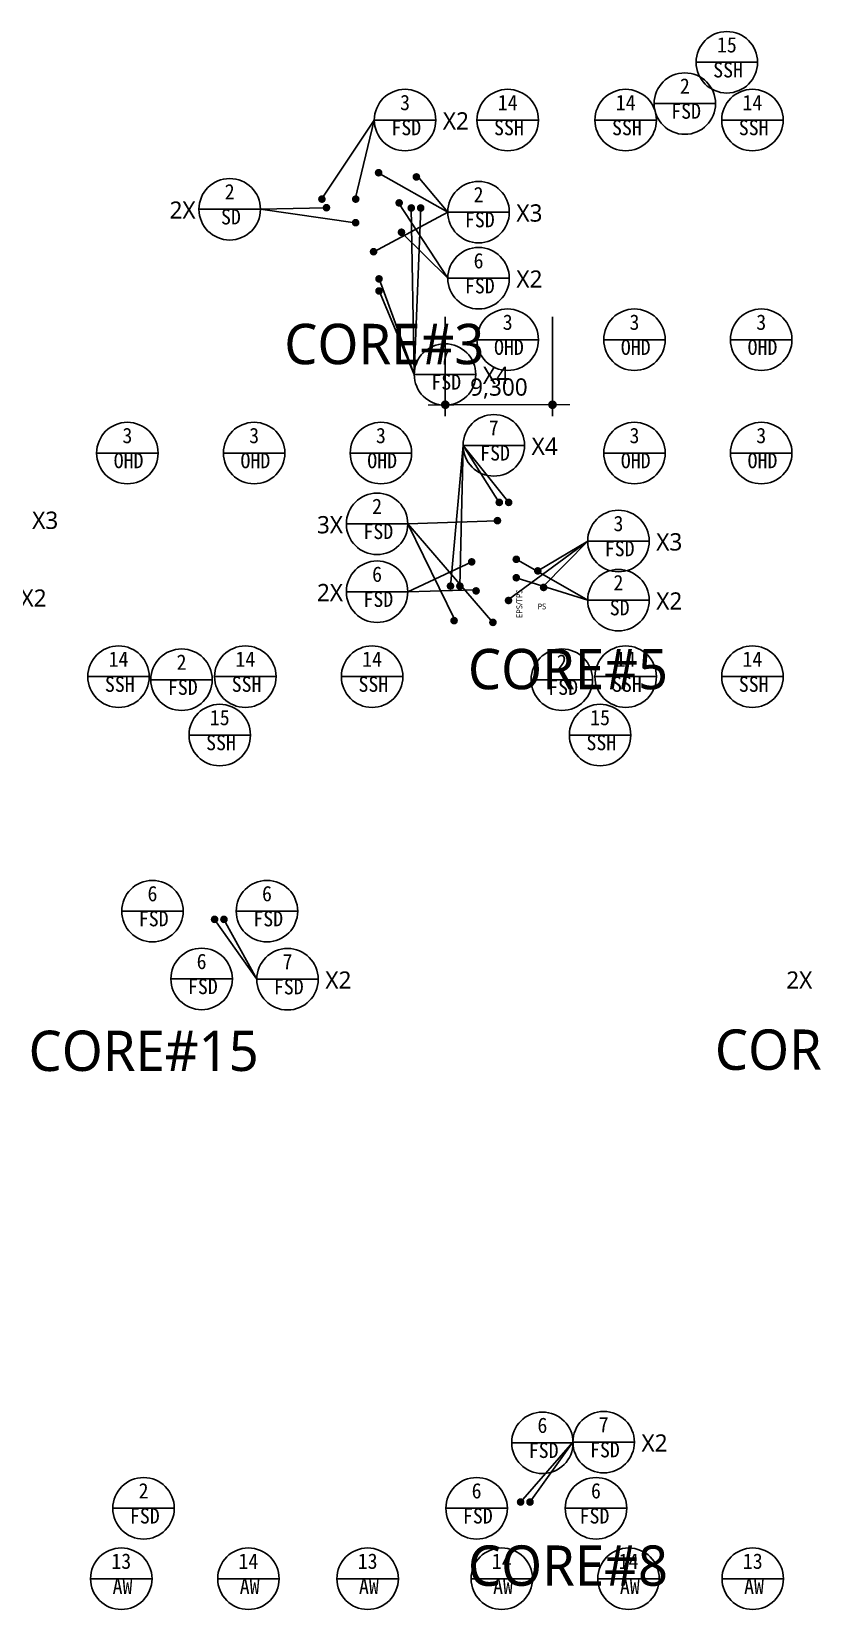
# Model space of a CAD drawing. Header units: millimetres. Extents: x 3479419 to 5579419, y 522746 to 3162891.
# Drawn here: x 4046062 to 4114080, y 2329275 to 2466144 of the extents above; entities that cross this region are included whole.
import ezdxf
from ezdxf.enums import TextEntityAlignment as Align

# ---------------------------------------------------------------- set-up
doc = ezdxf.new("R2010")
doc.units = ezdxf.units.MM
doc.layers.get('Defpoints').update_dxf_attribs({"color": 140})
for name, color, linetype, lineweight in [('A-MKXX-SYMB', 7, 'Continuous', 25), ('A-XXXX-SYMB', 7, 'Continuous', 25), ('A-XXXX-TXT2', 3, 'Continuous', 25)]:
    doc.layers.add(name, color=color, linetype=linetype, lineweight=lineweight)
doc.layers.add('A-XXXX-NPLT', color=144, linetype='Continuous', lineweight=15, plot=False)
doc.layers.add('AA-SYMB', color=1, linetype='Continuous')
doc.styles.add('HY울릉도L', font='')
doc.styles.add('돋움', font='')
doc.styles.add('돋음', font='')
doc.styles.add('맑은 고딕', font='malgun.ttf')
doc.styles.add('맑은고딕', font='malgun.ttf')
doc.styles.get('HY울릉도L').set_extended_font_data('HYwulM')
doc.styles.get('돋움').set_extended_font_data('DotumChe')
doc.styles.get('돋음').set_extended_font_data('Dotum')
doc.dimstyles.new('CDIM', dxfattribs={"dimtxt": 3, "dimasz": 1.5, "dimexe": 2, "dimexo": 1, "dimgap": 1, "dimtad": 1, "dimdec": 0, "dimrnd": 0.5, "dimzin": 0, "dimdsep": 32, "dimlunit": 6, "dimtxsty": 'HY울릉도L', "dimblk1": '_CIDOT', "dimblk2": '_CIDOT', "dimsah": 1, "dimcen": 5.5, "dimclrd": 2, "dimclre": 2, "dimclrt": 7, "dimadec": 0, "dimazin": 0, "dimtfac": 1, "dimtdec": 0, "dimtix": 1, "dimtmove": 2, "dimatfit": 1, "dimldrblk": '_CIDOT', "dimfxl": 1, "dimtolj": 1, "dimtzin": 0, "dimlwd": -1, "dimarcsym": 0})

# ---------------------------------------------------------------- blocks, each defined once
blk = doc.blocks.new('A$C425F3A2A')
at = {"layer": 'Defpoints', "style": '맑은고딕'}
for s, p in [('CORE#3', (185932, 144972)), ('CORE#5', (201868, 116772)), ('CORE#15', (166357, 83662)), ('CORE#16', (225905, 83762)), ('CORE#8', (201868, 39007))]:
    blk.add_text(s, height=3500, dxfattribs=at).set_placement(p, align=Align.BOTTOM_RIGHT)
blk = doc.blocks.new('WINSYMBOL-flat-1')
at = {"layer": 'AA-SYMB', "color": 3}
blk.add_line((-1440, 0), (1440, 0), dxfattribs=at)
blk.add_circle((0, 0), 1440, dxfattribs=at)
at = {"layer": 'AA-SYMB', "style": '돋음'}
blk.add_attdef('0', text='', height=720, dxfattribs=at).set_placement((0, 246), align=Align.CENTER)
at = {"layer": 'AA-SYMB', "style": '돋음', "width": 0.95}
blk.add_attdef('FSD', text='', height=720, dxfattribs=at).set_placement((59, -927), align=Align.CENTER)
blk = doc.blocks.new('_CIDOT')
at = {"color": 0, "linetype": 'ByBlock'}
blk.add_line((2, 0), (-1, 0), dxfattribs=at)
at = {"color": 0, "linetype": 'ByBlock', "const_width": 0.5}
blk.add_lwpolyline([(-0.25, 0, 1), (0.25, 0, 1)], format="xyb", close=True, dxfattribs=at)
blk = doc.blocks.new('*D71')
at = {"layer": 'A-XXXX-NPLT', "lineweight": -2, "transparency": 16777216}
for p, q in [((4081962, 2441391), (4081962, 2432775)), ((4091262, 2441391), (4091262, 2432775))]:
    blk.add_line(p, q, dxfattribs=at)
at = {"layer": 'A-XXXX-NPLT', "transparency": 16777216}
blk.add_line((4090512, 2433775), (4082712, 2433775), dxfattribs=at)
at = {"layer": 'Defpoints', "color": 0, "transparency": 16777216}
for p in [(4081962, 2441891), (4091262, 2441891), (4081962, 2433775)]:
    blk.add_point(p, dxfattribs=at)
at = {"layer": 'A-XXXX-NPLT', "transparency": 16777216, "xscale": 750, "yscale": 750, "zscale": 750, "rotation": 180}
blk.add_blockref('_CIDOT', (4081962, 2433775), dxfattribs=at)
at = {"layer": 'A-XXXX-NPLT', "transparency": 16777216, "xscale": 750, "yscale": 750, "zscale": 750}
blk.add_blockref('_CIDOT', (4091262, 2433775), dxfattribs=at)
at = {"layer": 'A-XXXX-NPLT', "color": 3, "transparency": 16777216, "insert": (4086612, 2435176), "char_height": 1500, "attachment_point": 5, "style": '맑은고딕'}
blk.add_mtext('\\A1;9,300', dxfattribs=at)
blk = doc.blocks.new('fsd7')
at = {"layer": 'A-MKXX-SYMB'}
h = blk.add_hatch(color=256, dxfattribs=at)
edge = h.paths.add_edge_path()
edge.add_arc((179593, 159571), 333, 0, 360)
h = blk.add_hatch(color=256, dxfattribs=at)
edge = h.paths.add_edge_path()
edge.add_arc((180408, 159571), 333, 0, 360)
h = blk.add_hatch(color=256, dxfattribs=at)
edge = h.paths.add_edge_path()
edge.add_arc((176793, 153421), 333, 0, 360)
h = blk.add_hatch(color=256, dxfattribs=at)
edge = h.paths.add_edge_path()
edge.add_arc((176793, 152371), 333, 0, 360)
h = blk.add_hatch(color=256, dxfattribs=at)
edge = h.paths.add_edge_path()
edge.add_arc((187228, 134031), 333, 0, 360)
h = blk.add_hatch(color=256, dxfattribs=at)
edge = h.paths.add_edge_path()
edge.add_arc((188043, 134031), 333, 0, 360)
h = blk.add_hatch(color=256, dxfattribs=at)
edge = h.paths.add_edge_path()
edge.add_arc((182993, 126771), 333, 0, 360)
h = blk.add_hatch(color=256, dxfattribs=at)
edge = h.paths.add_edge_path()
edge.add_arc((183808, 126771), 333, 0, 360)
h = blk.add_hatch(color=256, dxfattribs=at)
edge = h.paths.add_edge_path()
edge.add_arc((162524, 97864), 333, -180, 180)
h = blk.add_hatch(color=256, dxfattribs=at)
edge = h.paths.add_edge_path()
edge.add_arc((163339, 97864), 333, -180, 180)
h = blk.add_hatch(color=256, dxfattribs=at)
edge = h.paths.add_edge_path()
edge.add_arc((189078, 47321), 333, 180, 540, ccw=False)
h = blk.add_hatch(color=256, dxfattribs=at)
edge = h.paths.add_edge_path()
edge.add_arc((189893, 47321), 333, 180, 540, ccw=False)
at = {"layer": 'A-XXXX-SYMB'}
for points in [[(180408, 159571), (179851, 145126), (179593, 159571)], [(176793, 152371), (179851, 145126), (176793, 153421)], [(182993, 126771), (184086, 138980), (183808, 126771)], [(188043, 134031), (184086, 138980), (187228, 134031)], [(162524, 97864), (166187, 92671), (163339, 97864)], [(189078, 47321), (193619, 52513), (189893, 47321)]]:
    blk.add_lwpolyline(points, dxfattribs=at)
ref = blk.add_blockref('WINSYMBOL-flat-1', (182518, 145126), dxfattribs=dict(xscale=1.851851851790402, yscale=1.851851851790402, zscale=1.851851851790402))
ref.add_attrib('0', '7', dxfattribs={"layer": 'AA-SYMB', "color": 3, "height": 1333, "style": '돋움'}).set_placement((182518, 145582), align=Align.BOTTOM_CENTER)
ref.add_attrib('FSD', 'FSD', dxfattribs={"layer": 'AA-SYMB', "color": 3, "height": 1333.3, "style": '돋움'}).set_placement((182627, 143409), align=Align.BOTTOM_CENTER)
ref = blk.add_blockref('WINSYMBOL-flat-1', (186753, 138980), dxfattribs=dict(xscale=1.851851851790402, yscale=1.851851851790402, zscale=1.851851851790402))
ref.add_attrib('0', '7', dxfattribs={"layer": 'AA-SYMB', "color": 3, "height": 1333, "style": '돋움'}).set_placement((186753, 139435), align=Align.BOTTOM_CENTER)
ref.add_attrib('FSD', 'FSD', dxfattribs={"layer": 'AA-SYMB', "color": 3, "height": 1333.3, "style": '돋움'}).set_placement((186861, 137263), align=Align.BOTTOM_CENTER)
ref = blk.add_blockref('WINSYMBOL-flat-1', (168854, 92671), dxfattribs=dict(xscale=1.851851851790402, yscale=1.851851851790402, zscale=1.851851851790402))
ref.add_attrib('0', '7', dxfattribs={"layer": 'AA-SYMB', "color": 3, "height": 1333, "style": '돋움'}).set_placement((168854, 93127), align=Align.BOTTOM_CENTER)
ref.add_attrib('FSD', 'FSD', dxfattribs={"layer": 'AA-SYMB', "color": 3, "height": 1333.3, "style": '돋움'}).set_placement((168963, 90955), align=Align.BOTTOM_CENTER)
ref = blk.add_blockref('WINSYMBOL-flat-1', (196286, 52513), dxfattribs=dict(xscale=1.851851851790402, yscale=1.851851851790402, zscale=1.851851851790402))
ref.add_attrib('0', '7', dxfattribs={"layer": 'AA-SYMB', "color": 3, "height": 1333, "style": '돋움'}).set_placement((196286, 52969), align=Align.BOTTOM_CENTER)
ref.add_attrib('FSD', 'FSD', dxfattribs={"layer": 'AA-SYMB', "color": 3, "height": 1333.3, "style": '돋움'}).set_placement((196394, 50796), align=Align.BOTTOM_CENTER)
at = {"layer": 'A-XXXX-TXT2', "style": '맑은고딕'}
for s, p in [('X4', (186929, 144303)), ('X4', (191164, 138157)), ('X2', (173265, 91849)), ('2X', (213258, 91849)), ('X2', (200697, 51690))]:
    blk.add_text(s, height=1500, dxfattribs=at).set_placement(p, align=Align.CENTER)

msp = doc.modelspace()

# ---------------------------------------------------------------- hatches: boundary and pattern name
at = {"layer": 'A-MKXX-SYMB'}
h = msp.add_hatch(color=256, dxfattribs=at)
edge = h.paths.add_edge_path()
edge.add_arc((4076173.3, 2453898.5), 333.3, 0, 360)
h = msp.add_hatch(color=256, dxfattribs=at)
edge = h.paths.add_edge_path()
edge.add_arc((4079453.4, 2453533.5), 333.3, 0, 360)
h = msp.add_hatch(color=256, dxfattribs=at)
edge = h.paths.add_edge_path()
edge.add_arc((4071255.8, 2451609.5), 333.3, 0, 360)
h = msp.add_hatch(color=256, dxfattribs=at)
edge = h.paths.add_edge_path()
edge.add_arc((4074191.1, 2451609.5), 333.3, 0, 360)
h = msp.add_hatch(color=256, dxfattribs=at)
edge = h.paths.add_edge_path()
edge.add_arc((4077958.3, 2451283.5), 333.3, 0, 360)
h = msp.add_hatch(color=256, dxfattribs=at)
edge = h.paths.add_edge_path()
edge.add_arc((4071650.9, 2450864.1), 333.3, 0, 360)
h = msp.add_hatch(color=256, dxfattribs=at)
edge = h.paths.add_edge_path()
edge.add_arc((4074182.2, 2449566.5), 333.3, 0, 360)
h = msp.add_hatch(color=256, dxfattribs=at)
edge = h.paths.add_edge_path()
edge.add_arc((4078160.1, 2448734.9), 333.3, 0, 360)
h = msp.add_hatch(color=256, dxfattribs=at)
edge = h.paths.add_edge_path()
edge.add_arc((4075738.4, 2447048.5), 333.3, 0, 360)
h = msp.add_hatch(color=256, dxfattribs=at)
edge = h.paths.add_edge_path()
edge.add_arc((4086486, 2423719.6), 333.3, 0, 360)
h = msp.add_hatch(color=256, dxfattribs=at)
edge = h.paths.add_edge_path()
edge.add_arc((4084254.1, 2420144.2), 333.3, 0, 360)
h = msp.add_hatch(color=256, dxfattribs=at)
edge = h.paths.add_edge_path()
edge.add_arc((4088122.9, 2420365.2), 333.3, 0, 360)
h = msp.add_hatch(color=256, dxfattribs=at)
edge = h.paths.add_edge_path()
edge.add_arc((4088122.9, 2418767.3), 333.3, 0, 360)
h = msp.add_hatch(color=256, dxfattribs=at)
edge = h.paths.add_edge_path()
edge.add_arc((4089988, 2419360.5), 333.3, 0, 360)
h = msp.add_hatch(color=256, dxfattribs=at)
edge = h.paths.add_edge_path()
edge.add_arc((4084634, 2417626.3), 333.3, 0, 360)
h = msp.add_hatch(color=256, dxfattribs=at)
edge = h.paths.add_edge_path()
edge.add_arc((4087446.1, 2416791.2), 333.3, 0, 360)
h = msp.add_hatch(color=256, dxfattribs=at)
edge = h.paths.add_edge_path()
edge.add_arc((4090493.3, 2417926), 333.3, 0, 360)
h = msp.add_hatch(color=256, dxfattribs=at)
edge = h.paths.add_edge_path()
edge.add_arc((4082725, 2415043.7), 333.3, 0, 360)
h = msp.add_hatch(color=256, dxfattribs=at)
edge = h.paths.add_edge_path()
edge.add_arc((4086094.3, 2414893.7), 333.3, 0, 360)

# ---------------------------------------------------------------- linework, layer by layer
at = {"layer": 'A-XXXX-SYMB'}
for p, q in [((4071606.9, 2450854.4), (4065921.3, 2450729.7)), ((4074138.2, 2449556.8), (4065921.3, 2450729.7)), ((4078710.3, 2423439.7), (4086442, 2423709.9)), ((4094317.8, 2421952), (4089978.7, 2419360.5))]:
    msp.add_line(p, q, dxfattribs=at)
for points in [[(4071211.8, 2451599.8), (4075802.5, 2458468.7), (4074147.1, 2451599.8)], [(4079431.1, 2453738.8), (4082181.6, 2450480.2), (4075711.8, 2447021.7)], [(4082181.6, 2450480.2), (4076129.3, 2453888.8)], [(4078129.3, 2448738.8), (4082181.6, 2444748), (4077914.3, 2451273.8)], [(4082787.8, 2415110.1), (4078710.3, 2423439.7), (4086094.3, 2414893.7)], [(4087320.3, 2416791.2), (4094317.8, 2421952), (4090486.8, 2418032.7)], [(4084254.1, 2420144.2), (4078710.3, 2417554.8), (4084531.6, 2417726.7)], [(4088122.9, 2420365.2), (4094317.8, 2416822), (4088122.9, 2418767.3)]]:
    msp.add_lwpolyline(points, dxfattribs=at)

# ---------------------------------------------------------------- block references
msp.add_blockref('fsd7', (3899418.8, 2291270.6))
ref = msp.add_blockref('WINSYMBOL-flat-1', (4106392.5, 2463477.7), dxfattribs=dict(xscale=1.851851851790402, yscale=1.851851851790402, zscale=1.851851851790402))
ref.add_attrib('0', '15', dxfattribs={"layer": 'AA-SYMB', "color": 3, "height": 1333.33, "style": '돋움'}).set_placement((4106392.5, 2463933.3), align=Align.BOTTOM_CENTER)
ref.add_attrib('FSD', 'SSH', dxfattribs={"layer": 'AA-SYMB', "color": 3, "height": 1333.33, "style": '돋움'}).set_placement((4106500.9, 2461760.9), align=Align.BOTTOM_CENTER)
ref = msp.add_blockref('WINSYMBOL-flat-1', (4102747.4, 2459896.4), dxfattribs=dict(xscale=1.851851851790402, yscale=1.851851851790402, zscale=1.851851851790402))
ref.add_attrib('0', '2', dxfattribs={"layer": 'AA-SYMB', "color": 3, "height": 1333.3, "style": '돋움'}).set_placement((4102747.4, 2460352), align=Align.BOTTOM_CENTER)
ref.add_attrib('FSD', 'FSD', dxfattribs={"layer": 'AA-SYMB', "color": 3, "height": 1333.33, "style": '돋움'}).set_placement((4102855.8, 2458179.6), align=Align.BOTTOM_CENTER)
ref = msp.add_blockref('WINSYMBOL-flat-1', (4078469.2, 2458468.7), dxfattribs=dict(xscale=1.851851851790402, yscale=1.851851851790402, zscale=1.851851851790402))
ref.add_attrib('0', '3', dxfattribs={"layer": 'AA-SYMB', "color": 3, "height": 1333.3, "style": '돋움'}).set_placement((4078469.2, 2458924.3), align=Align.BOTTOM_CENTER)
ref.add_attrib('FSD', 'FSD', dxfattribs={"layer": 'AA-SYMB', "color": 3, "height": 1333.33, "style": '돋움'}).set_placement((4078577.6, 2456751.9), align=Align.BOTTOM_CENTER)
ref = msp.add_blockref('WINSYMBOL-flat-1', (4087376, 2458468.7), dxfattribs=dict(xscale=1.851851851790402, yscale=1.851851851790402, zscale=1.851851851790402))
ref.add_attrib('0', '14', dxfattribs={"layer": 'AA-SYMB', "color": 3, "height": 1333.33, "style": '돋움'}).set_placement((4087376, 2458924.3), align=Align.BOTTOM_CENTER)
ref.add_attrib('FSD', 'SSH', dxfattribs={"layer": 'AA-SYMB', "color": 3, "height": 1333.33, "style": '돋움'}).set_placement((4087484.4, 2456751.9), align=Align.BOTTOM_CENTER)
ref = msp.add_blockref('WINSYMBOL-flat-1', (4097611.8, 2458468.7), dxfattribs=dict(xscale=1.851851851790402, yscale=1.851851851790402, zscale=1.851851851790402))
ref.add_attrib('0', '14', dxfattribs={"layer": 'AA-SYMB', "color": 3, "height": 1333.33, "style": '돋움'}).set_placement((4097611.8, 2458924.3), align=Align.BOTTOM_CENTER)
ref.add_attrib('FSD', 'SSH', dxfattribs={"layer": 'AA-SYMB', "color": 3, "height": 1333.33, "style": '돋움'}).set_placement((4097720.3, 2456751.9), align=Align.BOTTOM_CENTER)
ref = msp.add_blockref('WINSYMBOL-flat-1', (4108611.8, 2458468.7), dxfattribs=dict(xscale=1.851851851790402, yscale=1.851851851790402, zscale=1.851851851790402))
ref.add_attrib('0', '14', dxfattribs={"layer": 'AA-SYMB', "color": 3, "height": 1333.33, "style": '돋움'}).set_placement((4108611.8, 2458924.3), align=Align.BOTTOM_CENTER)
ref.add_attrib('FSD', 'SSH', dxfattribs={"layer": 'AA-SYMB', "color": 3, "height": 1333.33, "style": '돋움'}).set_placement((4108720.3, 2456751.9), align=Align.BOTTOM_CENTER)
ref = msp.add_blockref('WINSYMBOL-flat-1', (4063254.6, 2450729.7), dxfattribs=dict(xscale=1.851851851790402, yscale=1.851851851790402, zscale=1.851851851790402))
ref.add_attrib('0', '2', dxfattribs={"layer": 'AA-SYMB', "color": 3, "height": 1333.3, "style": '돋움'}).set_placement((4063254.6, 2451185.3), align=Align.BOTTOM_CENTER)
ref.add_attrib('FSD', 'SD', dxfattribs={"layer": 'AA-SYMB', "color": 3, "height": 1333.33, "style": '돋움'}).set_placement((4063363, 2449012.9), align=Align.BOTTOM_CENTER)
ref = msp.add_blockref('WINSYMBOL-flat-1', (4084848.3, 2450480.2), dxfattribs=dict(xscale=1.851851851790402, yscale=1.851851851790402, zscale=1.851851851790402))
ref.add_attrib('0', '2', dxfattribs={"layer": 'AA-SYMB', "color": 3, "height": 1333.3, "style": '돋움'}).set_placement((4084848.3, 2450935.8), align=Align.BOTTOM_CENTER)
ref.add_attrib('FSD', 'FSD', dxfattribs={"layer": 'AA-SYMB', "color": 3, "height": 1333.33, "style": '돋움'}).set_placement((4084956.7, 2448763.4), align=Align.BOTTOM_CENTER)
ref = msp.add_blockref('WINSYMBOL-flat-1', (4084848.3, 2444748), dxfattribs=dict(xscale=1.851851851790402, yscale=1.851851851790402, zscale=1.851851851790402))
ref.add_attrib('0', '6', dxfattribs={"layer": 'AA-SYMB', "color": 3, "height": 1333.3, "style": '돋움'}).set_placement((4084848.3, 2445203.6), align=Align.BOTTOM_CENTER)
ref.add_attrib('FSD', 'FSD', dxfattribs={"layer": 'AA-SYMB', "color": 3, "height": 1333.33, "style": '돋움'}).set_placement((4084956.7, 2443031.2), align=Align.BOTTOM_CENTER)
ref = msp.add_blockref('WINSYMBOL-flat-1', (4087376, 2439413.8), dxfattribs=dict(xscale=1.851851851790402, yscale=1.851851851790402, zscale=1.851851851790402))
ref.add_attrib('0', '3', dxfattribs={"layer": 'AA-SYMB', "color": 3, "height": 1333.3, "style": '돋움'}).set_placement((4087376, 2439869.4), align=Align.BOTTOM_CENTER)
ref.add_attrib('FSD', 'OHD', dxfattribs={"layer": 'AA-SYMB', "color": 3, "height": 1333.33, "style": '돋움'}).set_placement((4087484.4, 2437697), align=Align.BOTTOM_CENTER)
ref = msp.add_blockref('WINSYMBOL-flat-1', (4098376, 2439413.8), dxfattribs=dict(xscale=1.851851851790402, yscale=1.851851851790402, zscale=1.851851851790402))
ref.add_attrib('0', '3', dxfattribs={"layer": 'AA-SYMB', "color": 3, "height": 1333.3, "style": '돋움'}).set_placement((4098376, 2439869.4), align=Align.BOTTOM_CENTER)
ref.add_attrib('FSD', 'OHD', dxfattribs={"layer": 'AA-SYMB', "color": 3, "height": 1333.33, "style": '돋움'}).set_placement((4098484.4, 2437697), align=Align.BOTTOM_CENTER)
ref = msp.add_blockref('WINSYMBOL-flat-1', (4109376, 2439413.8), dxfattribs=dict(xscale=1.851851851790402, yscale=1.851851851790402, zscale=1.851851851790402))
ref.add_attrib('0', '3', dxfattribs={"layer": 'AA-SYMB', "color": 3, "height": 1333.3, "style": '돋움'}).set_placement((4109376, 2439869.4), align=Align.BOTTOM_CENTER)
ref.add_attrib('FSD', 'OHD', dxfattribs={"layer": 'AA-SYMB', "color": 3, "height": 1333.33, "style": '돋움'}).set_placement((4109484.4, 2437697), align=Align.BOTTOM_CENTER)
ref = msp.add_blockref('WINSYMBOL-flat-1', (4054376, 2429583.4), dxfattribs=dict(xscale=1.851851851790402, yscale=1.851851851790402, zscale=1.851851851790402))
ref.add_attrib('0', '3', dxfattribs={"layer": 'AA-SYMB', "color": 3, "height": 1333.3, "style": '돋움'}).set_placement((4054376, 2430039), align=Align.BOTTOM_CENTER)
ref.add_attrib('FSD', 'OHD', dxfattribs={"layer": 'AA-SYMB', "color": 3, "height": 1333.33, "style": '돋움'}).set_placement((4054484.4, 2427866.6), align=Align.BOTTOM_CENTER)
ref = msp.add_blockref('WINSYMBOL-flat-1', (4065376, 2429583.4), dxfattribs=dict(xscale=1.851851851790402, yscale=1.851851851790402, zscale=1.851851851790402))
ref.add_attrib('0', '3', dxfattribs={"layer": 'AA-SYMB', "color": 3, "height": 1333.3, "style": '돋움'}).set_placement((4065376, 2430039), align=Align.BOTTOM_CENTER)
ref.add_attrib('FSD', 'OHD', dxfattribs={"layer": 'AA-SYMB', "color": 3, "height": 1333.33, "style": '돋움'}).set_placement((4065484.4, 2427866.6), align=Align.BOTTOM_CENTER)
ref = msp.add_blockref('WINSYMBOL-flat-1', (4076376, 2429583.4), dxfattribs=dict(xscale=1.851851851790402, yscale=1.851851851790402, zscale=1.851851851790402))
ref.add_attrib('0', '3', dxfattribs={"layer": 'AA-SYMB', "color": 3, "height": 1333.3, "style": '돋움'}).set_placement((4076376, 2430039), align=Align.BOTTOM_CENTER)
ref.add_attrib('FSD', 'OHD', dxfattribs={"layer": 'AA-SYMB', "color": 3, "height": 1333.33, "style": '돋움'}).set_placement((4076484.4, 2427866.6), align=Align.BOTTOM_CENTER)
ref = msp.add_blockref('WINSYMBOL-flat-1', (4098376, 2429583.4), dxfattribs=dict(xscale=1.851851851790402, yscale=1.851851851790402, zscale=1.851851851790402))
ref.add_attrib('0', '3', dxfattribs={"layer": 'AA-SYMB', "color": 3, "height": 1333.3, "style": '돋움'}).set_placement((4098376, 2430039), align=Align.BOTTOM_CENTER)
ref.add_attrib('FSD', 'OHD', dxfattribs={"layer": 'AA-SYMB', "color": 3, "height": 1333.33, "style": '돋움'}).set_placement((4098484.4, 2427866.6), align=Align.BOTTOM_CENTER)
ref = msp.add_blockref('WINSYMBOL-flat-1', (4109376, 2429583.4), dxfattribs=dict(xscale=1.851851851790402, yscale=1.851851851790402, zscale=1.851851851790402))
ref.add_attrib('0', '3', dxfattribs={"layer": 'AA-SYMB', "color": 3, "height": 1333.3, "style": '돋움'}).set_placement((4109376, 2430039), align=Align.BOTTOM_CENTER)
ref.add_attrib('FSD', 'OHD', dxfattribs={"layer": 'AA-SYMB', "color": 3, "height": 1333.33, "style": '돋움'}).set_placement((4109484.4, 2427866.6), align=Align.BOTTOM_CENTER)
ref = msp.add_blockref('WINSYMBOL-flat-1', (4076043.6, 2423439.7), dxfattribs=dict(xscale=1.851851851790402, yscale=1.851851851790402, zscale=1.851851851790402))
ref.add_attrib('0', '2', dxfattribs={"layer": 'AA-SYMB', "color": 3, "height": 1333.3, "style": '돋움'}).set_placement((4076043.6, 2423895.3), align=Align.BOTTOM_CENTER)
ref.add_attrib('FSD', 'FSD', dxfattribs={"layer": 'AA-SYMB', "color": 3, "height": 1333.33, "style": '돋움'}).set_placement((4076152, 2421722.9), align=Align.BOTTOM_CENTER)
ref = msp.add_blockref('WINSYMBOL-flat-1', (4096984.5, 2421952), dxfattribs=dict(xscale=1.851851851790402, yscale=1.851851851790402, zscale=1.851851851790402))
ref.add_attrib('0', '3', dxfattribs={"layer": 'AA-SYMB', "color": 3, "height": 1333.3, "style": '돋움'}).set_placement((4096984.5, 2422407.6), align=Align.BOTTOM_CENTER)
ref.add_attrib('FSD', 'FSD', dxfattribs={"layer": 'AA-SYMB', "color": 3, "height": 1333.33, "style": '돋움'}).set_placement((4097092.9, 2420235.2), align=Align.BOTTOM_CENTER)
ref = msp.add_blockref('WINSYMBOL-flat-1', (4076043.6, 2417554.8), dxfattribs=dict(xscale=1.851851851790402, yscale=1.851851851790402, zscale=1.851851851790402))
ref.add_attrib('0', '6', dxfattribs={"layer": 'AA-SYMB', "color": 3, "height": 1333.3, "style": '돋움'}).set_placement((4076043.6, 2418010.4), align=Align.BOTTOM_CENTER)
ref.add_attrib('FSD', 'FSD', dxfattribs={"layer": 'AA-SYMB', "color": 3, "height": 1333.33, "style": '돋움'}).set_placement((4076152, 2415838), align=Align.BOTTOM_CENTER)
ref = msp.add_blockref('WINSYMBOL-flat-1', (4096984.5, 2416822), dxfattribs=dict(xscale=1.851851851790402, yscale=1.851851851790402, zscale=1.851851851790402))
ref.add_attrib('0', '2', dxfattribs={"layer": 'AA-SYMB', "color": 3, "height": 1333.3, "style": '돋움'}).set_placement((4096984.5, 2417277.6), align=Align.BOTTOM_CENTER)
ref.add_attrib('FSD', 'SD', dxfattribs={"layer": 'AA-SYMB', "color": 3, "height": 1333.33, "style": '돋움'}).set_placement((4097092.9, 2415105.2), align=Align.BOTTOM_CENTER)
ref = msp.add_blockref('WINSYMBOL-flat-1', (4053611.8, 2410186.7), dxfattribs=dict(xscale=1.851851851790402, yscale=1.851851851790402, zscale=1.851851851790402))
ref.add_attrib('0', '14', dxfattribs={"layer": 'AA-SYMB', "color": 3, "height": 1333.33, "style": '돋움'}).set_placement((4053611.8, 2410642.3), align=Align.BOTTOM_CENTER)
ref.add_attrib('FSD', 'SSH', dxfattribs={"layer": 'AA-SYMB', "color": 3, "height": 1333.33, "style": '돋움'}).set_placement((4053720.3, 2408469.9), align=Align.BOTTOM_CENTER)
ref = msp.add_blockref('WINSYMBOL-flat-1', (4059078, 2409923.5), dxfattribs=dict(xscale=1.851851851790402, yscale=1.851851851790402, zscale=1.851851851790402))
ref.add_attrib('0', '2', dxfattribs={"layer": 'AA-SYMB', "color": 3, "height": 1333.3, "style": '돋움'}).set_placement((4059078, 2410379.1), align=Align.BOTTOM_CENTER)
ref.add_attrib('FSD', 'FSD', dxfattribs={"layer": 'AA-SYMB', "color": 3, "height": 1333.33, "style": '돋움'}).set_placement((4059186.5, 2408206.7), align=Align.BOTTOM_CENTER)
ref = msp.add_blockref('WINSYMBOL-flat-1', (4064611.8, 2410186.7), dxfattribs=dict(xscale=1.851851851790402, yscale=1.851851851790402, zscale=1.851851851790402))
ref.add_attrib('0', '14', dxfattribs={"layer": 'AA-SYMB', "color": 3, "height": 1333.33, "style": '돋움'}).set_placement((4064611.8, 2410642.3), align=Align.BOTTOM_CENTER)
ref.add_attrib('FSD', 'SSH', dxfattribs={"layer": 'AA-SYMB', "color": 3, "height": 1333.33, "style": '돋움'}).set_placement((4064720.3, 2408469.9), align=Align.BOTTOM_CENTER)
ref = msp.add_blockref('WINSYMBOL-flat-1', (4075611.8, 2410186.7), dxfattribs=dict(xscale=1.851851851790402, yscale=1.851851851790402, zscale=1.851851851790402))
ref.add_attrib('0', '14', dxfattribs={"layer": 'AA-SYMB', "color": 3, "height": 1333.33, "style": '돋움'}).set_placement((4075611.8, 2410642.3), align=Align.BOTTOM_CENTER)
ref.add_attrib('FSD', 'SSH', dxfattribs={"layer": 'AA-SYMB', "color": 3, "height": 1333.33, "style": '돋움'}).set_placement((4075720.3, 2408469.9), align=Align.BOTTOM_CENTER)
ref = msp.add_blockref('WINSYMBOL-flat-1', (4092078, 2409923.5), dxfattribs=dict(xscale=1.851851851790402, yscale=1.851851851790402, zscale=1.851851851790402))
ref.add_attrib('0', '2', dxfattribs={"layer": 'AA-SYMB', "color": 3, "height": 1333.3, "style": '돋움'}).set_placement((4092078, 2410379.1), align=Align.BOTTOM_CENTER)
ref.add_attrib('FSD', 'FSD', dxfattribs={"layer": 'AA-SYMB', "color": 3, "height": 1333.33, "style": '돋움'}).set_placement((4092186.5, 2408206.7), align=Align.BOTTOM_CENTER)
ref = msp.add_blockref('WINSYMBOL-flat-1', (4097611.8, 2410186.7), dxfattribs=dict(xscale=1.851851851790402, yscale=1.851851851790402, zscale=1.851851851790402))
ref.add_attrib('0', '14', dxfattribs={"layer": 'AA-SYMB', "color": 3, "height": 1333.33, "style": '돋움'}).set_placement((4097611.8, 2410642.3), align=Align.BOTTOM_CENTER)
ref.add_attrib('FSD', 'SSH', dxfattribs={"layer": 'AA-SYMB', "color": 3, "height": 1333.33, "style": '돋움'}).set_placement((4097720.3, 2408469.9), align=Align.BOTTOM_CENTER)
ref = msp.add_blockref('WINSYMBOL-flat-1', (4108611.8, 2410186.7), dxfattribs=dict(xscale=1.851851851790402, yscale=1.851851851790402, zscale=1.851851851790402))
ref.add_attrib('0', '14', dxfattribs={"layer": 'AA-SYMB', "color": 3, "height": 1333.33, "style": '돋움'}).set_placement((4108611.8, 2410642.3), align=Align.BOTTOM_CENTER)
ref.add_attrib('FSD', 'SSH', dxfattribs={"layer": 'AA-SYMB', "color": 3, "height": 1333.33, "style": '돋움'}).set_placement((4108720.3, 2408469.9), align=Align.BOTTOM_CENTER)
ref = msp.add_blockref('WINSYMBOL-flat-1', (4062392.5, 2405122.8), dxfattribs=dict(xscale=1.851851851790402, yscale=1.851851851790402, zscale=1.851851851790402))
ref.add_attrib('0', '15', dxfattribs={"layer": 'AA-SYMB', "color": 3, "height": 1333.33, "style": '돋움'}).set_placement((4062392.5, 2405578.4), align=Align.BOTTOM_CENTER)
ref.add_attrib('FSD', 'SSH', dxfattribs={"layer": 'AA-SYMB', "color": 3, "height": 1333.33, "style": '돋움'}).set_placement((4062500.9, 2403406), align=Align.BOTTOM_CENTER)
ref = msp.add_blockref('WINSYMBOL-flat-1', (4095392.5, 2405122.8), dxfattribs=dict(xscale=1.851851851790402, yscale=1.851851851790402, zscale=1.851851851790402))
ref.add_attrib('0', '15', dxfattribs={"layer": 'AA-SYMB', "color": 3, "height": 1333.33, "style": '돋움'}).set_placement((4095392.5, 2405578.4), align=Align.BOTTOM_CENTER)
ref.add_attrib('FSD', 'SSH', dxfattribs={"layer": 'AA-SYMB', "color": 3, "height": 1333.33, "style": '돋움'}).set_placement((4095500.9, 2403406), align=Align.BOTTOM_CENTER)
ref = msp.add_blockref('WINSYMBOL-flat-1', (4056552.8, 2389846.6), dxfattribs=dict(xscale=1.851851851790402, yscale=1.851851851790402, zscale=1.851851851790402))
ref.add_attrib('0', '6', dxfattribs={"layer": 'AA-SYMB', "color": 3, "height": 1333.3, "style": '돋움'}).set_placement((4056552.8, 2390302.2), align=Align.BOTTOM_CENTER)
ref.add_attrib('FSD', 'FSD', dxfattribs={"layer": 'AA-SYMB', "color": 3, "height": 1333.33, "style": '돋움'}).set_placement((4056661.2, 2388129.8), align=Align.BOTTOM_CENTER)
ref = msp.add_blockref('WINSYMBOL-flat-1', (4066490.1, 2389846.6), dxfattribs=dict(xscale=1.851851851790402, yscale=1.851851851790402, zscale=1.851851851790402))
ref.add_attrib('0', '6', dxfattribs={"layer": 'AA-SYMB', "color": 3, "height": 1333.3, "style": '돋움'}).set_placement((4066490.1, 2390302.2), align=Align.BOTTOM_CENTER)
ref.add_attrib('FSD', 'FSD', dxfattribs={"layer": 'AA-SYMB', "color": 3, "height": 1333.33, "style": '돋움'}).set_placement((4066598.5, 2388129.8), align=Align.BOTTOM_CENTER)
ref = msp.add_blockref('WINSYMBOL-flat-1', (4060819.2, 2383966.8), dxfattribs=dict(xscale=1.851851851790402, yscale=1.851851851790402, zscale=1.851851851790402))
ref.add_attrib('0', '6', dxfattribs={"layer": 'AA-SYMB', "color": 3, "height": 1333.3, "style": '돋움'}).set_placement((4060819.2, 2384422.5), align=Align.BOTTOM_CENTER)
ref.add_attrib('FSD', 'FSD', dxfattribs={"layer": 'AA-SYMB', "color": 3, "height": 1333.33, "style": '돋움'}).set_placement((4060927.7, 2382250.1), align=Align.BOTTOM_CENTER)
ref = msp.add_blockref('WINSYMBOL-flat-1', (4090388.1, 2343729.6), dxfattribs=dict(xscale=1.851851851790402, yscale=1.851851851790402, zscale=1.851851851790402))
ref.add_attrib('0', '6', dxfattribs={"layer": 'AA-SYMB', "color": 3, "height": 1333.3, "style": '돋움'}).set_placement((4090388.1, 2344185.2), align=Align.BOTTOM_CENTER)
ref.add_attrib('FSD', 'FSD', dxfattribs={"layer": 'AA-SYMB', "color": 3, "height": 1333.33, "style": '돋움'}).set_placement((4090496.5, 2342012.8), align=Align.BOTTOM_CENTER)
ref = msp.add_blockref('WINSYMBOL-flat-1', (4055781.4, 2338046.2), dxfattribs=dict(xscale=1.851851851790402, yscale=1.851851851790402, zscale=1.851851851790402))
ref.add_attrib('0', '2', dxfattribs={"layer": 'AA-SYMB', "color": 3, "height": 1333.3, "style": '돋움'}).set_placement((4055781.4, 2338501.9), align=Align.BOTTOM_CENTER)
ref.add_attrib('FSD', 'FSD', dxfattribs={"layer": 'AA-SYMB', "color": 3, "height": 1333.33, "style": '돋움'}).set_placement((4055889.9, 2336329.5), align=Align.BOTTOM_CENTER)
ref = msp.add_blockref('WINSYMBOL-flat-1', (4084680.2, 2338046.2), dxfattribs=dict(xscale=1.851851851790402, yscale=1.851851851790402, zscale=1.851851851790402))
ref.add_attrib('0', '6', dxfattribs={"layer": 'AA-SYMB', "color": 3, "height": 1333.3, "style": '돋움'}).set_placement((4084680.2, 2338501.9), align=Align.BOTTOM_CENTER)
ref.add_attrib('FSD', 'FSD', dxfattribs={"layer": 'AA-SYMB', "color": 3, "height": 1333.33, "style": '돋움'}).set_placement((4084788.6, 2336329.5), align=Align.BOTTOM_CENTER)
ref = msp.add_blockref('WINSYMBOL-flat-1', (4095038.9, 2338046.2), dxfattribs=dict(xscale=-1.851851851790402, yscale=1.851851851790402, zscale=1.851851851790402))
ref.add_attrib('0', '6', dxfattribs={"layer": 'AA-SYMB', "color": 3, "height": 1333.3, "style": '돋움'}).set_placement((4095033.5, 2338501.9), align=Align.BOTTOM_CENTER)
ref.add_attrib('FSD', 'FSD', dxfattribs={"layer": 'AA-SYMB', "color": 3, "height": 1333.33, "style": '돋움'}).set_placement((4094907.3, 2336329.5), align=Align.BOTTOM_CENTER)
ref = msp.add_blockref('WINSYMBOL-flat-1', (4053847.3, 2331941.6), dxfattribs=dict(xscale=1.851851851790402, yscale=1.851851851790402, zscale=1.851851851790402))
ref.add_attrib('0', '13', dxfattribs={"layer": 'AA-SYMB', "color": 3, "height": 1333.33, "style": '돋움'}).set_placement((4053847.3, 2332397.2), align=Align.BOTTOM_CENTER)
ref.add_attrib('FSD', 'AW', dxfattribs={"layer": 'AA-SYMB', "color": 3, "height": 1333.33, "style": '돋움'}).set_placement((4053955.7, 2330224.8), align=Align.BOTTOM_CENTER)
ref = msp.add_blockref('WINSYMBOL-flat-1', (4064879, 2331941.6), dxfattribs=dict(xscale=1.851851851790402, yscale=1.851851851790402, zscale=1.851851851790402))
ref.add_attrib('0', '14', dxfattribs={"layer": 'AA-SYMB', "color": 3, "height": 1333.33, "style": '돋움'}).set_placement((4064879, 2332397.2), align=Align.BOTTOM_CENTER)
ref.add_attrib('FSD', 'AW', dxfattribs={"layer": 'AA-SYMB', "color": 3, "height": 1333.33, "style": '돋움'}).set_placement((4064987.4, 2330224.8), align=Align.BOTTOM_CENTER)
ref = msp.add_blockref('WINSYMBOL-flat-1', (4075224.4, 2331941.6), dxfattribs=dict(xscale=1.851851851790402, yscale=1.851851851790402, zscale=1.851851851790402))
ref.add_attrib('0', '13', dxfattribs={"layer": 'AA-SYMB', "color": 3, "height": 1333.33, "style": '돋움'}).set_placement((4075224.4, 2332397.2), align=Align.BOTTOM_CENTER)
ref.add_attrib('FSD', 'AW', dxfattribs={"layer": 'AA-SYMB', "color": 3, "height": 1333.33, "style": '돋움'}).set_placement((4075332.9, 2330224.8), align=Align.BOTTOM_CENTER)
ref = msp.add_blockref('WINSYMBOL-flat-1', (4086863.3, 2331941.6), dxfattribs=dict(xscale=1.851851851790402, yscale=1.851851851790402, zscale=1.851851851790402))
ref.add_attrib('0', '14', dxfattribs={"layer": 'AA-SYMB', "color": 3, "height": 1333.33, "style": '돋움'}).set_placement((4086863.3, 2332397.2), align=Align.BOTTOM_CENTER)
ref.add_attrib('FSD', 'AW', dxfattribs={"layer": 'AA-SYMB', "color": 3, "height": 1333.33, "style": '돋움'}).set_placement((4086971.7, 2330224.8), align=Align.BOTTOM_CENTER)
ref = msp.add_blockref('WINSYMBOL-flat-1', (4097863.3, 2331941.6), dxfattribs=dict(xscale=1.851851851790402, yscale=1.851851851790402, zscale=1.851851851790402))
ref.add_attrib('0', '14', dxfattribs={"layer": 'AA-SYMB', "color": 3, "height": 1333.33, "style": '돋움'}).set_placement((4097863.3, 2332397.2), align=Align.BOTTOM_CENTER)
ref.add_attrib('FSD', 'AW', dxfattribs={"layer": 'AA-SYMB', "color": 3, "height": 1333.33, "style": '돋움'}).set_placement((4097971.7, 2330224.8), align=Align.BOTTOM_CENTER)
ref = msp.add_blockref('WINSYMBOL-flat-1', (4108640, 2331941.6), dxfattribs=dict(xscale=1.851851851790402, yscale=1.851851851790402, zscale=1.851851851790402))
ref.add_attrib('0', '13', dxfattribs={"layer": 'AA-SYMB', "color": 3, "height": 1333.33, "style": '돋움'}).set_placement((4108640, 2332397.2), align=Align.BOTTOM_CENTER)
ref.add_attrib('FSD', 'AW', dxfattribs={"layer": 'AA-SYMB', "color": 3, "height": 1333.33, "style": '돋움'}).set_placement((4108748.4, 2330224.8), align=Align.BOTTOM_CENTER)
msp.add_blockref('A$C425F3A2A', (3899418.8, 2291270.6), dxfattribs=at)

# ---------------------------------------------------------------- texts
at = {"layer": 'A-XXXX-TXT2', "style": '맑은고딕'}
for s, p in [('X2', (4082880.4, 2457645.9)), ('2X', (4059166.1, 2449906.9)), ('X3', (4089259.5, 2449657.4)), ('X2', (4089259.5, 2443925.2)), ('X3', (4047246.4, 2423004.2)), ('3X', (4071955.1, 2422616.9)), ('X3', (4101395.7, 2421129.2)), ('X2', (4046233.8, 2416255.4)), ('2X', (4071955.1, 2416732)), ('X2', (4101395.7, 2415999.2))]:
    msp.add_text(s, height=1500, dxfattribs=at).set_placement(p, align=Align.CENTER)
at = {"layer": 'A-XXXX-TXT2', "ltscale": 100, "style": '맑은 고딕'}
msp.add_text('EPS/TPS', height=500, rotation=90, dxfattribs=at).set_placement((4088387.6, 2416516.2), align=Align.MIDDLE_CENTER)
msp.add_text('PS', height=500, dxfattribs=at).set_placement((4090342.3, 2416275.5), align=Align.MIDDLE_CENTER)

# ---------------------------------------------------------------- dimensions: what is measured, and where the dimension line sits
at = {"layer": 'A-XXXX-NPLT'}
dim = msp.add_aligned_dim(p1=(4091261.8, 2441891.2), p2=(4081961.8, 2441891.2), distance=8116.5, dimstyle='CDIM', override={"dimscale": 500, "dimtxsty": '맑은고딕', "dimclrd": 256, "dimclre": 256, "dimclrt": 3}, dxfattribs=at)
dim.commit()
dim.dimension.update_dxf_attribs({"geometry": '*D71', "text_midpoint": (4086611.8, 2435175.6)})

doc.saveas('drawing.dxf')
